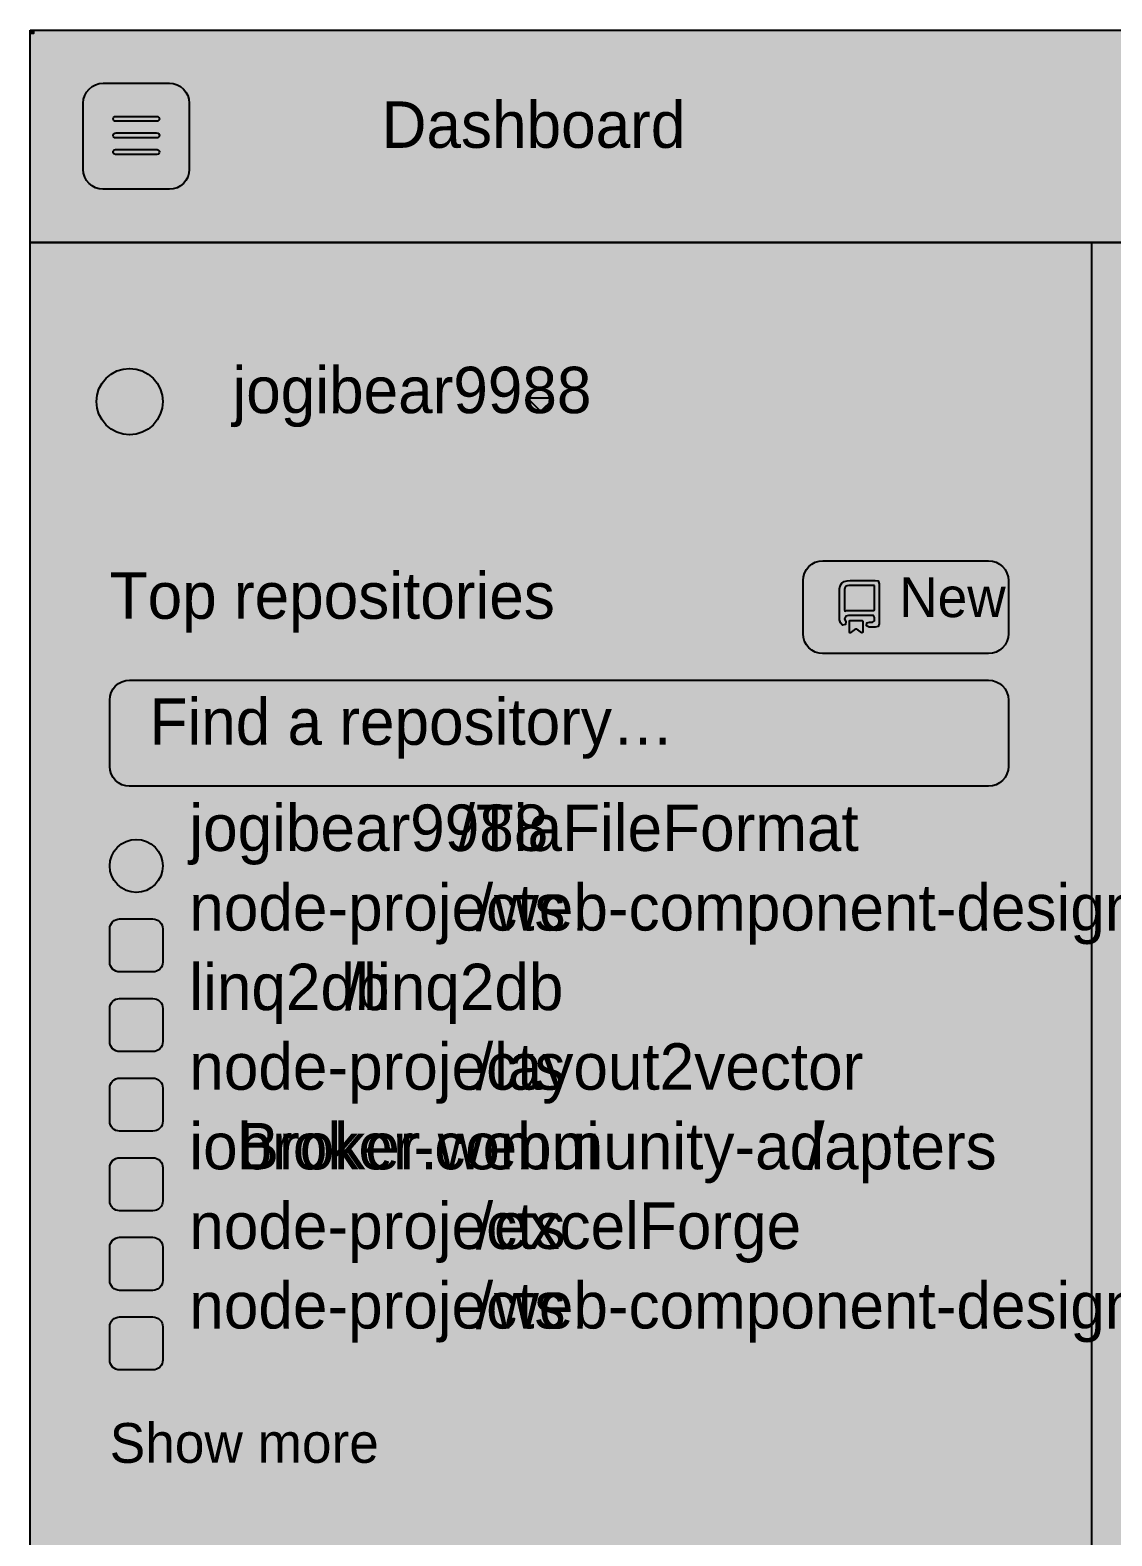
# Model space of a CAD drawing. Extents: x 0 to 2255, y 1 to 8699.
# Drawn here: x 0 to 326.2, y 8245 to 8699 of the extents above; entities that cross this region are included whole.
import ezdxf

# ---------------------------------------------------------------- set-up
doc = ezdxf.new("R2010")
doc.units = 0

msp = doc.modelspace()

# ---------------------------------------------------------------- hatches: boundary and pattern name
at = {"true_color": 0x0d1117}
for points in [[(0, 8699), (1280, 8699), (1280, 0.77), (0, 0.77)], [(0, 8635), (1280, 8635), (1280, 0.77), (0, 0.77)], [(0, 8635), (320, 8635), (320, 0.77), (0, 0.77)], [(30, 8503), (289, 8503), (289, 8503), (290.17, 8502.88), (291.3, 8502.54), (292.33, 8501.99), (293.24, 8501.24), (293.99, 8500.33), (294.54, 8499.3), (294.88, 8498.17), (295, 8497), (295, 8477), (295, 8477), (294.88, 8475.83), (294.54, 8474.7), (293.99, 8473.67), (293.24, 8472.76), (292.33, 8472.01), (291.3, 8471.46), (290.17, 8471.12), (289, 8471), (30, 8471), (30, 8471), (28.83, 8471.12), (27.7, 8471.46), (26.67, 8472.01), (25.76, 8472.76), (25.01, 8473.67), (24.46, 8474.7), (24.12, 8475.83), (24, 8477), (24, 8497), (24, 8497), (24.12, 8498.17), (24.46, 8499.3), (25.01, 8500.33), (25.76, 8501.24), (26.67, 8501.99), (27.7, 8502.54), (28.83, 8502.88), (30, 8503)]]:
    msp.add_hatch(color=256, dxfattribs=at).paths.add_polyline_path(points, flags=0)
at = {"true_color": 0x010409}
for points in [[(0, 8699), (1280, 8699), (1280, 8635), (0, 8635)], [(0, 8635), (1280, 8635), (1280, 0.77), (0, 0.77)]]:
    msp.add_hatch(color=256, dxfattribs=at).paths.add_polyline_path(points, flags=0)
at = {"true_color": 0x1f6feb}
msp.add_hatch(color=256, dxfattribs=at).paths.add_polyline_path([(0, 8699), (1, 8699), (1, 8698), (0, 8698)], flags=0)
at = {"true_color": 0x9198a1}
h = msp.add_hatch(color=256, dxfattribs=at)
h.paths.add_polyline_path([(25, 8672.25), (25.14, 8672.69), (25.5, 8672.96), (25.96, 8673), (26.43, 8673), (26.89, 8673), (27.36, 8673), (27.82, 8673), (28.29, 8673), (28.75, 8673), (29.21, 8673), (29.68, 8673), (30.14, 8673), (30.61, 8673), (31.07, 8673), (31.54, 8673), (32, 8673), (32.46, 8673), (32.93, 8673), (33.39, 8673), (33.86, 8673), (34.32, 8673), (34.79, 8673), (35.25, 8673), (35.71, 8673), (36.18, 8673), (36.64, 8673), (37.11, 8673), (37.57, 8673), (38.04, 8673), (38.5, 8672.96), (38.86, 8672.69), (39, 8672.25), (38.86, 8671.81), (38.5, 8671.54), (38.04, 8671.5), (37.57, 8671.5), (37.11, 8671.5), (36.64, 8671.5), (36.18, 8671.5), (35.71, 8671.5), (35.25, 8671.5), (34.79, 8671.5), (34.32, 8671.5), (33.86, 8671.5), (33.39, 8671.5), (32.93, 8671.5), (32.46, 8671.5), (32, 8671.5), (31.54, 8671.5), (31.07, 8671.5), (30.61, 8671.5), (30.14, 8671.5), (29.68, 8671.5), (29.21, 8671.5), (28.75, 8671.5), (28.29, 8671.5), (27.82, 8671.5), (27.36, 8671.5), (26.89, 8671.5), (26.43, 8671.5), (25.96, 8671.5), (25.5, 8671.54), (25.14, 8671.81), (25, 8672.25)], flags=0)
h.paths.add_polyline_path([(25, 8667.25), (25.14, 8667.69), (25.5, 8667.96), (25.96, 8668), (26.43, 8668), (26.89, 8668), (27.36, 8668), (27.82, 8668), (28.29, 8668), (28.75, 8668), (29.21, 8668), (29.68, 8668), (30.14, 8668), (30.61, 8668), (31.07, 8668), (31.54, 8668), (32, 8668), (32.46, 8668), (32.93, 8668), (33.39, 8668), (33.86, 8668), (34.32, 8668), (34.79, 8668), (35.25, 8668), (35.71, 8668), (36.18, 8668), (36.64, 8668), (37.11, 8668), (37.57, 8668), (38.04, 8668), (38.5, 8667.96), (38.86, 8667.69), (39, 8667.25), (38.86, 8666.81), (38.5, 8666.54), (38.04, 8666.5), (37.57, 8666.5), (37.11, 8666.5), (36.64, 8666.5), (36.18, 8666.5), (35.71, 8666.5), (35.25, 8666.5), (34.79, 8666.5), (34.32, 8666.5), (33.86, 8666.5), (33.39, 8666.5), (32.93, 8666.5), (32.46, 8666.5), (32, 8666.5), (31.54, 8666.5), (31.07, 8666.5), (30.61, 8666.5), (30.14, 8666.5), (29.68, 8666.5), (29.21, 8666.5), (28.75, 8666.5), (28.29, 8666.5), (27.82, 8666.5), (27.36, 8666.5), (26.89, 8666.5), (26.43, 8666.5), (25.96, 8666.5), (25.5, 8666.54), (25.14, 8666.81), (25, 8667.25)], flags=0)
h.paths.add_polyline_path([(25.75, 8663), (26.21, 8663), (26.68, 8663), (27.14, 8663), (27.61, 8663), (28.07, 8663), (28.54, 8663), (29, 8663), (29.46, 8663), (29.93, 8663), (30.39, 8663), (30.86, 8663), (31.32, 8663), (31.79, 8663), (32.25, 8663), (32.71, 8663), (33.18, 8663), (33.64, 8663), (34.11, 8663), (34.57, 8663), (35.04, 8663), (35.5, 8663), (35.96, 8663), (36.43, 8663), (36.89, 8663), (37.36, 8663), (37.82, 8663), (38.28, 8663), (38.71, 8662.84), (38.97, 8662.46), (38.96, 8662), (38.69, 8661.64), (38.25, 8661.5), (37.79, 8661.5), (37.32, 8661.5), (36.86, 8661.5), (36.39, 8661.5), (35.93, 8661.5), (35.46, 8661.5), (35, 8661.5), (34.54, 8661.5), (34.07, 8661.5), (33.61, 8661.5), (33.14, 8661.5), (32.68, 8661.5), (32.21, 8661.5), (31.75, 8661.5), (31.29, 8661.5), (30.82, 8661.5), (30.36, 8661.5), (29.89, 8661.5), (29.43, 8661.5), (28.96, 8661.5), (28.5, 8661.5), (28.04, 8661.5), (27.57, 8661.5), (27.11, 8661.5), (26.64, 8661.5), (26.18, 8661.5), (25.72, 8661.5), (25.29, 8661.66), (25.03, 8662.04), (25.04, 8662.5), (25.31, 8662.86), (25.75, 8663)], flags=0)
at = {"true_color": 0xffffff}
for points in [[(30, 8597), (30, 8597), (30, 8597), (31.95, 8596.81), (33.83, 8596.24), (35.56, 8595.31), (37.07, 8594.07), (38.31, 8592.56), (39.24, 8590.83), (39.81, 8588.95), (40, 8587), (40, 8587), (40, 8587), (39.81, 8585.05), (39.24, 8583.17), (38.31, 8581.44), (37.07, 8579.93), (35.56, 8578.69), (33.83, 8577.76), (31.95, 8577.19), (30, 8577), (30, 8577), (30, 8577), (28.05, 8577.19), (26.17, 8577.76), (24.44, 8578.69), (22.93, 8579.93), (21.69, 8581.44), (20.76, 8583.17), (20.19, 8585.05), (20, 8587), (20, 8587), (20, 8587), (20.19, 8588.95), (20.76, 8590.83), (21.69, 8592.56), (22.93, 8594.07), (24.44, 8595.31), (26.17, 8596.24), (28.05, 8596.81), (30, 8597)], [(32, 8455), (32, 8455), (32, 8455), (33.56, 8454.85), (35.06, 8454.39), (36.44, 8453.65), (37.66, 8452.66), (38.65, 8451.44), (39.39, 8450.06), (39.85, 8448.56), (40, 8447), (40, 8447), (40, 8447), (39.85, 8445.44), (39.39, 8443.94), (38.65, 8442.56), (37.66, 8441.34), (36.44, 8440.35), (35.06, 8439.61), (33.56, 8439.15), (32, 8439), (32, 8439), (32, 8439), (30.44, 8439.15), (28.94, 8439.61), (27.56, 8440.35), (26.34, 8441.34), (25.35, 8442.56), (24.61, 8443.94), (24.15, 8445.44), (24, 8447), (24, 8447), (24, 8447), (24.15, 8448.56), (24.61, 8450.06), (25.35, 8451.44), (26.34, 8452.66), (27.56, 8453.65), (28.94, 8454.39), (30.44, 8454.85), (32, 8455)], [(27, 8431), (37, 8431), (37, 8431), (37.59, 8430.94), (38.15, 8430.77), (38.67, 8430.49), (39.12, 8430.12), (39.49, 8429.67), (39.77, 8429.15), (39.94, 8428.59), (40, 8428), (40, 8418), (40, 8418), (39.94, 8417.41), (39.77, 8416.85), (39.49, 8416.33), (39.12, 8415.88), (38.67, 8415.51), (38.15, 8415.23), (37.59, 8415.06), (37, 8415), (27, 8415), (27, 8415), (26.41, 8415.06), (25.85, 8415.23), (25.33, 8415.51), (24.88, 8415.88), (24.51, 8416.33), (24.23, 8416.85), (24.06, 8417.41), (24, 8418), (24, 8428), (24, 8428), (24.06, 8428.59), (24.23, 8429.15), (24.51, 8429.67), (24.88, 8430.12), (25.33, 8430.49), (25.85, 8430.77), (26.41, 8430.94), (27, 8431)], [(27, 8407), (37, 8407), (37, 8407), (37.59, 8406.94), (38.15, 8406.77), (38.67, 8406.49), (39.12, 8406.12), (39.49, 8405.67), (39.77, 8405.15), (39.94, 8404.59), (40, 8404), (40, 8394), (40, 8394), (39.94, 8393.41), (39.77, 8392.85), (39.49, 8392.33), (39.12, 8391.88), (38.67, 8391.51), (38.15, 8391.23), (37.59, 8391.06), (37, 8391), (27, 8391), (27, 8391), (26.41, 8391.06), (25.85, 8391.23), (25.33, 8391.51), (24.88, 8391.88), (24.51, 8392.33), (24.23, 8392.85), (24.06, 8393.41), (24, 8394), (24, 8404), (24, 8404), (24.06, 8404.59), (24.23, 8405.15), (24.51, 8405.67), (24.88, 8406.12), (25.33, 8406.49), (25.85, 8406.77), (26.41, 8406.94), (27, 8407)], [(27, 8383), (37, 8383), (37, 8383), (37.59, 8382.94), (38.15, 8382.77), (38.67, 8382.49), (39.12, 8382.12), (39.49, 8381.67), (39.77, 8381.15), (39.94, 8380.59), (40, 8380), (40, 8370), (40, 8370), (39.94, 8369.41), (39.77, 8368.85), (39.49, 8368.33), (39.12, 8367.88), (38.67, 8367.51), (38.15, 8367.23), (37.59, 8367.06), (37, 8367), (27, 8367), (27, 8367), (26.41, 8367.06), (25.85, 8367.23), (25.33, 8367.51), (24.88, 8367.88), (24.51, 8368.33), (24.23, 8368.85), (24.06, 8369.41), (24, 8370), (24, 8380), (24, 8380), (24.06, 8380.59), (24.23, 8381.15), (24.51, 8381.67), (24.88, 8382.12), (25.33, 8382.49), (25.85, 8382.77), (26.41, 8382.94), (27, 8383)], [(27, 8359), (37, 8359), (37, 8359), (37.59, 8358.94), (38.15, 8358.77), (38.67, 8358.49), (39.12, 8358.12), (39.49, 8357.67), (39.77, 8357.15), (39.94, 8356.59), (40, 8356), (40, 8346), (40, 8346), (39.94, 8345.41), (39.77, 8344.85), (39.49, 8344.33), (39.12, 8343.88), (38.67, 8343.51), (38.15, 8343.23), (37.59, 8343.06), (37, 8343), (27, 8343), (27, 8343), (26.41, 8343.06), (25.85, 8343.23), (25.33, 8343.51), (24.88, 8343.88), (24.51, 8344.33), (24.23, 8344.85), (24.06, 8345.41), (24, 8346), (24, 8356), (24, 8356), (24.06, 8356.59), (24.23, 8357.15), (24.51, 8357.67), (24.88, 8358.12), (25.33, 8358.49), (25.85, 8358.77), (26.41, 8358.94), (27, 8359)], [(27, 8335), (37, 8335), (37, 8335), (37.59, 8334.94), (38.15, 8334.77), (38.67, 8334.49), (39.12, 8334.12), (39.49, 8333.67), (39.77, 8333.15), (39.94, 8332.59), (40, 8332), (40, 8322), (40, 8322), (39.94, 8321.41), (39.77, 8320.85), (39.49, 8320.33), (39.12, 8319.88), (38.67, 8319.51), (38.15, 8319.23), (37.59, 8319.06), (37, 8319), (27, 8319), (27, 8319), (26.41, 8319.06), (25.85, 8319.23), (25.33, 8319.51), (24.88, 8319.88), (24.51, 8320.33), (24.23, 8320.85), (24.06, 8321.41), (24, 8322), (24, 8332), (24, 8332), (24.06, 8332.59), (24.23, 8333.15), (24.51, 8333.67), (24.88, 8334.12), (25.33, 8334.49), (25.85, 8334.77), (26.41, 8334.94), (27, 8335)], [(27, 8311), (37, 8311), (37, 8311), (37.59, 8310.94), (38.15, 8310.77), (38.67, 8310.49), (39.12, 8310.12), (39.49, 8309.67), (39.77, 8309.15), (39.94, 8308.59), (40, 8308), (40, 8298), (40, 8298), (39.94, 8297.41), (39.77, 8296.85), (39.49, 8296.33), (39.12, 8295.88), (38.67, 8295.51), (38.15, 8295.23), (37.59, 8295.06), (37, 8295), (27, 8295), (27, 8295), (26.41, 8295.06), (25.85, 8295.23), (25.33, 8295.51), (24.88, 8295.88), (24.51, 8296.33), (24.23, 8296.85), (24.06, 8297.41), (24, 8298), (24, 8308), (24, 8308), (24.06, 8308.59), (24.23, 8309.15), (24.51, 8309.67), (24.88, 8310.12), (25.33, 8310.49), (25.85, 8310.77), (26.41, 8310.94), (27, 8311)]]:
    msp.add_hatch(color=256, dxfattribs=at).paths.add_polyline_path(points, flags=0)
at = {"true_color": 0x9198a1}
msp.add_hatch(color=256, dxfattribs=at).paths.add_polyline_path([(150.38, 8587.57), (150.58, 8587.37), (150.77, 8587.18), (150.97, 8586.98), (151.17, 8586.78), (151.37, 8586.58), (151.57, 8586.38), (151.77, 8586.18), (151.97, 8585.98), (152.16, 8585.79), (152.36, 8585.59), (152.56, 8585.39), (152.76, 8585.19), (152.96, 8584.99), (153.16, 8584.79), (153.36, 8584.59), (153.55, 8584.4), (153.75, 8584.2), (154, 8584.11), (154.23, 8584.28), (154.42, 8584.47), (154.62, 8584.67), (154.82, 8584.87), (155.02, 8585.07), (155.22, 8585.27), (155.42, 8585.47), (155.62, 8585.67), (155.81, 8585.86), (156.01, 8586.06), (156.21, 8586.26), (156.41, 8586.46), (156.61, 8586.66), (156.81, 8586.86), (157, 8587.05), (157.2, 8587.25), (157.4, 8587.45), (157.58, 8587.66), (157.53, 8587.92), (157.26, 8588), (156.98, 8588), (156.7, 8588), (156.42, 8588), (156.14, 8588), (155.86, 8588), (155.58, 8588), (155.3, 8588), (155.02, 8588), (154.74, 8588), (154.46, 8588), (154.18, 8588), (153.9, 8588), (153.61, 8588), (153.33, 8588), (153.05, 8588), (152.77, 8588), (152.49, 8588), (152.21, 8588), (151.93, 8588), (151.65, 8588), (151.37, 8588), (151.09, 8588), (150.81, 8588), (150.53, 8588), (150.32, 8587.83), (150.38, 8587.57)], flags=0)
at = {"true_color": 0x238636}
msp.add_hatch(color=256, dxfattribs=at).paths.add_polyline_path([(239.07, 8539), (289, 8539), (289, 8539), (290.17, 8538.88), (291.3, 8538.54), (292.33, 8537.99), (293.24, 8537.24), (293.99, 8536.33), (294.54, 8535.3), (294.88, 8534.17), (295, 8533), (295, 8517), (295, 8517), (294.88, 8515.83), (294.54, 8514.7), (293.99, 8513.67), (293.24, 8512.76), (292.33, 8512.01), (291.3, 8511.46), (290.17, 8511.12), (289, 8511), (239.07, 8511), (239.07, 8511), (237.9, 8511.12), (236.77, 8511.46), (235.73, 8512.01), (234.82, 8512.76), (234.08, 8513.67), (233.52, 8514.7), (233.18, 8515.83), (233.07, 8517), (233.07, 8533), (233.07, 8533), (233.18, 8534.17), (233.52, 8535.3), (234.08, 8536.33), (234.82, 8537.24), (235.73, 8537.99), (236.77, 8538.54), (237.9, 8538.88), (239.07, 8539)], flags=0)
at = {"true_color": 0xffffff}
h = msp.add_hatch(color=256, dxfattribs=at)
h.paths.add_polyline_path([(244.07, 8530.5), (244.24, 8531.41), (244.73, 8532.2), (245.48, 8532.75), (246.38, 8532.99), (247.31, 8533), (248.24, 8533), (249.18, 8533), (250.11, 8533), (251.05, 8533), (251.98, 8533), (252.91, 8533), (253.85, 8533), (254.78, 8533), (255.7, 8532.9), (256.07, 8532.09), (256.07, 8531.16), (256.07, 8530.23), (256.07, 8529.29), (256.07, 8528.36), (256.07, 8527.42), (256.07, 8526.49), (256.07, 8525.56), (256.07, 8524.62), (256.07, 8523.69), (256.07, 8522.75), (256.07, 8521.82), (256.07, 8520.89), (256.07, 8519.95), (255.74, 8519.13), (254.83, 8519), (253.89, 8519), (252.96, 8519), (252.16, 8519.38), (252.26, 8520.25), (253.12, 8520.5), (254.05, 8520.5), (254.57, 8520.92), (254.57, 8521.86), (254.28, 8522.5), (253.34, 8522.5), (252.41, 8522.5), (251.47, 8522.5), (250.54, 8522.5), (249.61, 8522.5), (248.67, 8522.5), (247.74, 8522.5), (246.8, 8522.5), (245.93, 8522.27), (245.57, 8521.44), (245.98, 8520.62), (245.86, 8519.76), (245, 8519.59), (244.38, 8520.28), (244.09, 8521.16), (244.07, 8522.09), (244.07, 8523.03), (244.07, 8523.96), (244.07, 8524.9), (244.07, 8525.83), (244.07, 8526.76), (244.07, 8527.7), (244.07, 8528.63), (244.07, 8529.57), (244.07, 8530.5)], flags=0)
h.paths.add_polyline_path([(254.57, 8531.5), (254.05, 8531.5), (253.54, 8531.5), (253.03, 8531.5), (252.52, 8531.5), (252, 8531.5), (251.49, 8531.5), (250.98, 8531.5), (250.47, 8531.5), (249.95, 8531.5), (249.44, 8531.5), (248.93, 8531.5), (248.42, 8531.5), (247.9, 8531.5), (247.39, 8531.5), (246.88, 8531.5), (246.37, 8531.48), (245.91, 8531.26), (245.63, 8530.84), (245.57, 8530.33), (245.57, 8529.82), (245.57, 8529.31), (245.57, 8528.79), (245.57, 8528.28), (245.57, 8527.77), (245.57, 8527.26), (245.57, 8526.74), (245.57, 8526.23), (245.57, 8525.72), (245.57, 8525.2), (245.57, 8524.69), (245.57, 8524.18), (245.68, 8523.84), (246.18, 8523.97), (246.69, 8524), (247.2, 8524), (247.71, 8524), (248.23, 8524), (248.74, 8524), (249.25, 8524), (249.76, 8524), (250.28, 8524), (250.79, 8524), (251.3, 8524), (251.81, 8524), (252.33, 8524), (252.84, 8524), (253.35, 8524), (253.86, 8524), (254.38, 8524), (254.57, 8524.32), (254.57, 8524.84), (254.57, 8525.35), (254.57, 8525.86), (254.57, 8526.37), (254.57, 8526.89), (254.57, 8527.4), (254.57, 8527.91), (254.57, 8528.42), (254.57, 8528.94), (254.57, 8529.45), (254.57, 8529.96), (254.57, 8530.47), (254.57, 8530.99), (254.57, 8531.5)], flags=0)
h.paths.add_polyline_path([(247.07, 8520.75), (247.18, 8520.96), (247.42, 8521), (247.67, 8521), (247.91, 8521), (248.16, 8521), (248.41, 8521), (248.66, 8521), (248.9, 8521), (249.15, 8521), (249.4, 8521), (249.65, 8521), (249.89, 8521), (250.14, 8521), (250.39, 8521), (250.64, 8521), (250.88, 8520.99), (251.05, 8520.83), (251.07, 8520.58), (251.07, 8520.33), (251.07, 8520.09), (251.07, 8519.84), (251.07, 8519.59), (251.07, 8519.34), (251.07, 8519.1), (251.07, 8518.85), (251.07, 8518.6), (251.07, 8518.35), (251.07, 8518.11), (251.07, 8517.86), (251.07, 8517.61), (251.03, 8517.37), (250.83, 8517.25), (250.6, 8517.35), (250.41, 8517.5), (250.21, 8517.64), (250.01, 8517.79), (249.81, 8517.94), (249.61, 8518.09), (249.42, 8518.24), (249.22, 8518.39), (248.98, 8518.42), (248.78, 8518.28), (248.58, 8518.14), (248.38, 8517.99), (248.19, 8517.84), (247.99, 8517.69), (247.79, 8517.54), (247.59, 8517.39), (247.39, 8517.26), (247.15, 8517.31), (247.07, 8517.53), (247.07, 8517.78), (247.07, 8518.03), (247.07, 8518.28), (247.07, 8518.52), (247.07, 8518.77), (247.07, 8519.02), (247.07, 8519.27), (247.07, 8519.51), (247.07, 8519.76), (247.07, 8520.01), (247.07, 8520.26), (247.07, 8520.5), (247.07, 8520.75)], flags=0)

# ---------------------------------------------------------------- linework, layer by layer
at = {"true_color": 0x0d1117}
for points in [[(0, 8699), (1280, 8699), (1280, 0.77), (0, 0.77)], [(0, 8635), (1280, 8635), (1280, 0.77), (0, 0.77)], [(0, 8635), (320, 8635), (320, 0.77), (0, 0.77)]]:
    msp.add_lwpolyline(points, close=True, dxfattribs=at)
at = {"true_color": 0x010409}
for points in [[(0, 8699), (1280, 8699), (1280, 8635), (0, 8635)], [(0, 8635), (1280, 8635), (1280, 0.77), (0, 0.77)]]:
    msp.add_lwpolyline(points, close=True, dxfattribs=at)
at = {"true_color": 0x1f6feb}
msp.add_lwpolyline([(0, 8699), (1, 8699), (1, 8698), (0, 8698)], close=True, dxfattribs=at)
at = {"true_color": 0x3d444d}
for points in [[(22, 8683), (42, 8683), (42, 8683), (43.17, 8682.88), (44.3, 8682.54), (45.33, 8681.99), (46.24, 8681.24), (46.99, 8680.33), (47.54, 8679.3), (47.88, 8678.17), (48, 8677), (48, 8657), (48, 8657), (47.88, 8655.83), (47.54, 8654.7), (46.99, 8653.67), (46.24, 8652.76), (45.33, 8652.01), (44.3, 8651.46), (43.17, 8651.12), (42, 8651), (22, 8651), (22, 8651), (20.83, 8651.12), (19.7, 8651.46), (18.67, 8652.01), (17.76, 8652.76), (17.01, 8653.67), (16.46, 8654.7), (16.12, 8655.83), (16, 8657), (16, 8677), (16, 8677), (16.12, 8678.17), (16.46, 8679.3), (17.01, 8680.33), (17.76, 8681.24), (18.67, 8681.99), (19.7, 8682.54), (20.83, 8682.88), (22, 8683)], [(30, 8503), (289, 8503), (289, 8503), (290.17, 8502.88), (291.3, 8502.54), (292.33, 8501.99), (293.24, 8501.24), (293.99, 8500.33), (294.54, 8499.3), (294.88, 8498.17), (295, 8497), (295, 8477), (295, 8477), (294.88, 8475.83), (294.54, 8474.7), (293.99, 8473.67), (293.24, 8472.76), (292.33, 8472.01), (291.3, 8471.46), (290.17, 8471.12), (289, 8471), (30, 8471), (30, 8471), (28.83, 8471.12), (27.7, 8471.46), (26.67, 8472.01), (25.76, 8472.76), (25.01, 8473.67), (24.46, 8474.7), (24.12, 8475.83), (24, 8477), (24, 8497), (24, 8497), (24.12, 8498.17), (24.46, 8499.3), (25.01, 8500.33), (25.76, 8501.24), (26.67, 8501.99), (27.7, 8502.54), (28.83, 8502.88), (30, 8503)]]:
    msp.add_lwpolyline(points, close=True, dxfattribs=at)
at = {"true_color": 0x9198a1}
for points in [[(25, 8672.25), (25.14, 8672.69), (25.5, 8672.96), (25.96, 8673), (26.43, 8673), (26.89, 8673), (27.36, 8673), (27.82, 8673), (28.29, 8673), (28.75, 8673), (29.21, 8673), (29.68, 8673), (30.14, 8673), (30.61, 8673), (31.07, 8673), (31.54, 8673), (32, 8673), (32.46, 8673), (32.93, 8673), (33.39, 8673), (33.86, 8673), (34.32, 8673), (34.79, 8673), (35.25, 8673), (35.71, 8673), (36.18, 8673), (36.64, 8673), (37.11, 8673), (37.57, 8673), (38.04, 8673), (38.5, 8672.96), (38.86, 8672.69), (39, 8672.25), (38.86, 8671.81), (38.5, 8671.54), (38.04, 8671.5), (37.57, 8671.5), (37.11, 8671.5), (36.64, 8671.5), (36.18, 8671.5), (35.71, 8671.5), (35.25, 8671.5), (34.79, 8671.5), (34.32, 8671.5), (33.86, 8671.5), (33.39, 8671.5), (32.93, 8671.5), (32.46, 8671.5), (32, 8671.5), (31.54, 8671.5), (31.07, 8671.5), (30.61, 8671.5), (30.14, 8671.5), (29.68, 8671.5), (29.21, 8671.5), (28.75, 8671.5), (28.29, 8671.5), (27.82, 8671.5), (27.36, 8671.5), (26.89, 8671.5), (26.43, 8671.5), (25.96, 8671.5), (25.5, 8671.54), (25.14, 8671.81), (25, 8672.25)], [(25, 8667.25), (25.14, 8667.69), (25.5, 8667.96), (25.96, 8668), (26.43, 8668), (26.89, 8668), (27.36, 8668), (27.82, 8668), (28.29, 8668), (28.75, 8668), (29.21, 8668), (29.68, 8668), (30.14, 8668), (30.61, 8668), (31.07, 8668), (31.54, 8668), (32, 8668), (32.46, 8668), (32.93, 8668), (33.39, 8668), (33.86, 8668), (34.32, 8668), (34.79, 8668), (35.25, 8668), (35.71, 8668), (36.18, 8668), (36.64, 8668), (37.11, 8668), (37.57, 8668), (38.04, 8668), (38.5, 8667.96), (38.86, 8667.69), (39, 8667.25), (38.86, 8666.81), (38.5, 8666.54), (38.04, 8666.5), (37.57, 8666.5), (37.11, 8666.5), (36.64, 8666.5), (36.18, 8666.5), (35.71, 8666.5), (35.25, 8666.5), (34.79, 8666.5), (34.32, 8666.5), (33.86, 8666.5), (33.39, 8666.5), (32.93, 8666.5), (32.46, 8666.5), (32, 8666.5), (31.54, 8666.5), (31.07, 8666.5), (30.61, 8666.5), (30.14, 8666.5), (29.68, 8666.5), (29.21, 8666.5), (28.75, 8666.5), (28.29, 8666.5), (27.82, 8666.5), (27.36, 8666.5), (26.89, 8666.5), (26.43, 8666.5), (25.96, 8666.5), (25.5, 8666.54), (25.14, 8666.81), (25, 8667.25)], [(25.75, 8663), (26.21, 8663), (26.68, 8663), (27.14, 8663), (27.61, 8663), (28.07, 8663), (28.54, 8663), (29, 8663), (29.46, 8663), (29.93, 8663), (30.39, 8663), (30.86, 8663), (31.32, 8663), (31.79, 8663), (32.25, 8663), (32.71, 8663), (33.18, 8663), (33.64, 8663), (34.11, 8663), (34.57, 8663), (35.04, 8663), (35.5, 8663), (35.96, 8663), (36.43, 8663), (36.89, 8663), (37.36, 8663), (37.82, 8663), (38.28, 8663), (38.71, 8662.84), (38.97, 8662.46), (38.96, 8662), (38.69, 8661.64), (38.25, 8661.5), (37.79, 8661.5), (37.32, 8661.5), (36.86, 8661.5), (36.39, 8661.5), (35.93, 8661.5), (35.46, 8661.5), (35, 8661.5), (34.54, 8661.5), (34.07, 8661.5), (33.61, 8661.5), (33.14, 8661.5), (32.68, 8661.5), (32.21, 8661.5), (31.75, 8661.5), (31.29, 8661.5), (30.82, 8661.5), (30.36, 8661.5), (29.89, 8661.5), (29.43, 8661.5), (28.96, 8661.5), (28.5, 8661.5), (28.04, 8661.5), (27.57, 8661.5), (27.11, 8661.5), (26.64, 8661.5), (26.18, 8661.5), (25.72, 8661.5), (25.29, 8661.66), (25.03, 8662.04), (25.04, 8662.5), (25.31, 8662.86), (25.75, 8663)], [(150.38, 8587.57), (150.58, 8587.37), (150.77, 8587.18), (150.97, 8586.98), (151.17, 8586.78), (151.37, 8586.58), (151.57, 8586.38), (151.77, 8586.18), (151.97, 8585.98), (152.16, 8585.79), (152.36, 8585.59), (152.56, 8585.39), (152.76, 8585.19), (152.96, 8584.99), (153.16, 8584.79), (153.36, 8584.59), (153.55, 8584.4), (153.75, 8584.2), (154, 8584.11), (154.23, 8584.28), (154.42, 8584.47), (154.62, 8584.67), (154.82, 8584.87), (155.02, 8585.07), (155.22, 8585.27), (155.42, 8585.47), (155.62, 8585.67), (155.81, 8585.86), (156.01, 8586.06), (156.21, 8586.26), (156.41, 8586.46), (156.61, 8586.66), (156.81, 8586.86), (157, 8587.05), (157.2, 8587.25), (157.4, 8587.45), (157.58, 8587.66), (157.53, 8587.92), (157.26, 8588), (156.98, 8588), (156.7, 8588), (156.42, 8588), (156.14, 8588), (155.86, 8588), (155.58, 8588), (155.3, 8588), (155.02, 8588), (154.74, 8588), (154.46, 8588), (154.18, 8588), (153.9, 8588), (153.61, 8588), (153.33, 8588), (153.05, 8588), (152.77, 8588), (152.49, 8588), (152.21, 8588), (151.93, 8588), (151.65, 8588), (151.37, 8588), (151.09, 8588), (150.81, 8588), (150.53, 8588), (150.32, 8587.83), (150.38, 8587.57)]]:
    msp.add_lwpolyline(points, close=True, dxfattribs=at)
at = {"true_color": 0xffffff}
for points in [[(30, 8597), (30, 8597), (30, 8597), (31.95, 8596.81), (33.83, 8596.24), (35.56, 8595.31), (37.07, 8594.07), (38.31, 8592.56), (39.24, 8590.83), (39.81, 8588.95), (40, 8587), (40, 8587), (40, 8587), (39.81, 8585.05), (39.24, 8583.17), (38.31, 8581.44), (37.07, 8579.93), (35.56, 8578.69), (33.83, 8577.76), (31.95, 8577.19), (30, 8577), (30, 8577), (30, 8577), (28.05, 8577.19), (26.17, 8577.76), (24.44, 8578.69), (22.93, 8579.93), (21.69, 8581.44), (20.76, 8583.17), (20.19, 8585.05), (20, 8587), (20, 8587), (20, 8587), (20.19, 8588.95), (20.76, 8590.83), (21.69, 8592.56), (22.93, 8594.07), (24.44, 8595.31), (26.17, 8596.24), (28.05, 8596.81), (30, 8597)], [(239.07, 8539), (289, 8539), (289, 8539), (290.17, 8538.88), (291.3, 8538.54), (292.33, 8537.99), (293.24, 8537.24), (293.99, 8536.33), (294.54, 8535.3), (294.88, 8534.17), (295, 8533), (295, 8517), (295, 8517), (294.88, 8515.83), (294.54, 8514.7), (293.99, 8513.67), (293.24, 8512.76), (292.33, 8512.01), (291.3, 8511.46), (290.17, 8511.12), (289, 8511), (239.07, 8511), (239.07, 8511), (237.9, 8511.12), (236.77, 8511.46), (235.73, 8512.01), (234.82, 8512.76), (234.08, 8513.67), (233.52, 8514.7), (233.18, 8515.83), (233.07, 8517), (233.07, 8533), (233.07, 8533), (233.18, 8534.17), (233.52, 8535.3), (234.08, 8536.33), (234.82, 8537.24), (235.73, 8537.99), (236.77, 8538.54), (237.9, 8538.88), (239.07, 8539)], [(244.07, 8530.5), (244.24, 8531.41), (244.73, 8532.2), (245.48, 8532.75), (246.38, 8532.99), (247.31, 8533), (248.24, 8533), (249.18, 8533), (250.11, 8533), (251.05, 8533), (251.98, 8533), (252.91, 8533), (253.85, 8533), (254.78, 8533), (255.7, 8532.9), (256.07, 8532.09), (256.07, 8531.16), (256.07, 8530.23), (256.07, 8529.29), (256.07, 8528.36), (256.07, 8527.42), (256.07, 8526.49), (256.07, 8525.56), (256.07, 8524.62), (256.07, 8523.69), (256.07, 8522.75), (256.07, 8521.82), (256.07, 8520.89), (256.07, 8519.95), (255.74, 8519.13), (254.83, 8519), (253.89, 8519), (252.96, 8519), (252.16, 8519.38), (252.26, 8520.25), (253.12, 8520.5), (254.05, 8520.5), (254.57, 8520.92), (254.57, 8521.86), (254.28, 8522.5), (253.34, 8522.5), (252.41, 8522.5), (251.47, 8522.5), (250.54, 8522.5), (249.61, 8522.5), (248.67, 8522.5), (247.74, 8522.5), (246.8, 8522.5), (245.93, 8522.27), (245.57, 8521.44), (245.98, 8520.62), (245.86, 8519.76), (245, 8519.59), (244.38, 8520.28), (244.09, 8521.16), (244.07, 8522.09), (244.07, 8523.03), (244.07, 8523.96), (244.07, 8524.9), (244.07, 8525.83), (244.07, 8526.76), (244.07, 8527.7), (244.07, 8528.63), (244.07, 8529.57), (244.07, 8530.5)], [(254.57, 8531.5), (254.05, 8531.5), (253.54, 8531.5), (253.03, 8531.5), (252.52, 8531.5), (252, 8531.5), (251.49, 8531.5), (250.98, 8531.5), (250.47, 8531.5), (249.95, 8531.5), (249.44, 8531.5), (248.93, 8531.5), (248.42, 8531.5), (247.9, 8531.5), (247.39, 8531.5), (246.88, 8531.5), (246.37, 8531.48), (245.91, 8531.26), (245.63, 8530.84), (245.57, 8530.33), (245.57, 8529.82), (245.57, 8529.31), (245.57, 8528.79), (245.57, 8528.28), (245.57, 8527.77), (245.57, 8527.26), (245.57, 8526.74), (245.57, 8526.23), (245.57, 8525.72), (245.57, 8525.2), (245.57, 8524.69), (245.57, 8524.18), (245.68, 8523.84), (246.18, 8523.97), (246.69, 8524), (247.2, 8524), (247.71, 8524), (248.23, 8524), (248.74, 8524), (249.25, 8524), (249.76, 8524), (250.28, 8524), (250.79, 8524), (251.3, 8524), (251.81, 8524), (252.33, 8524), (252.84, 8524), (253.35, 8524), (253.86, 8524), (254.38, 8524), (254.57, 8524.32), (254.57, 8524.84), (254.57, 8525.35), (254.57, 8525.86), (254.57, 8526.37), (254.57, 8526.89), (254.57, 8527.4), (254.57, 8527.91), (254.57, 8528.42), (254.57, 8528.94), (254.57, 8529.45), (254.57, 8529.96), (254.57, 8530.47), (254.57, 8530.99), (254.57, 8531.5)], [(247.07, 8520.75), (247.18, 8520.96), (247.42, 8521), (247.67, 8521), (247.91, 8521), (248.16, 8521), (248.41, 8521), (248.66, 8521), (248.9, 8521), (249.15, 8521), (249.4, 8521), (249.65, 8521), (249.89, 8521), (250.14, 8521), (250.39, 8521), (250.64, 8521), (250.88, 8520.99), (251.05, 8520.83), (251.07, 8520.58), (251.07, 8520.33), (251.07, 8520.09), (251.07, 8519.84), (251.07, 8519.59), (251.07, 8519.34), (251.07, 8519.1), (251.07, 8518.85), (251.07, 8518.6), (251.07, 8518.35), (251.07, 8518.11), (251.07, 8517.86), (251.07, 8517.61), (251.03, 8517.37), (250.83, 8517.25), (250.6, 8517.35), (250.41, 8517.5), (250.21, 8517.64), (250.01, 8517.79), (249.81, 8517.94), (249.61, 8518.09), (249.42, 8518.24), (249.22, 8518.39), (248.98, 8518.42), (248.78, 8518.28), (248.58, 8518.14), (248.38, 8517.99), (248.19, 8517.84), (247.99, 8517.69), (247.79, 8517.54), (247.59, 8517.39), (247.39, 8517.26), (247.15, 8517.31), (247.07, 8517.53), (247.07, 8517.78), (247.07, 8518.03), (247.07, 8518.28), (247.07, 8518.52), (247.07, 8518.77), (247.07, 8519.02), (247.07, 8519.27), (247.07, 8519.51), (247.07, 8519.76), (247.07, 8520.01), (247.07, 8520.26), (247.07, 8520.5), (247.07, 8520.75)], [(32, 8455), (32, 8455), (32, 8455), (33.56, 8454.85), (35.06, 8454.39), (36.44, 8453.65), (37.66, 8452.66), (38.65, 8451.44), (39.39, 8450.06), (39.85, 8448.56), (40, 8447), (40, 8447), (40, 8447), (39.85, 8445.44), (39.39, 8443.94), (38.65, 8442.56), (37.66, 8441.34), (36.44, 8440.35), (35.06, 8439.61), (33.56, 8439.15), (32, 8439), (32, 8439), (32, 8439), (30.44, 8439.15), (28.94, 8439.61), (27.56, 8440.35), (26.34, 8441.34), (25.35, 8442.56), (24.61, 8443.94), (24.15, 8445.44), (24, 8447), (24, 8447), (24, 8447), (24.15, 8448.56), (24.61, 8450.06), (25.35, 8451.44), (26.34, 8452.66), (27.56, 8453.65), (28.94, 8454.39), (30.44, 8454.85), (32, 8455)], [(27, 8431), (37, 8431), (37, 8431), (37.59, 8430.94), (38.15, 8430.77), (38.67, 8430.49), (39.12, 8430.12), (39.49, 8429.67), (39.77, 8429.15), (39.94, 8428.59), (40, 8428), (40, 8418), (40, 8418), (39.94, 8417.41), (39.77, 8416.85), (39.49, 8416.33), (39.12, 8415.88), (38.67, 8415.51), (38.15, 8415.23), (37.59, 8415.06), (37, 8415), (27, 8415), (27, 8415), (26.41, 8415.06), (25.85, 8415.23), (25.33, 8415.51), (24.88, 8415.88), (24.51, 8416.33), (24.23, 8416.85), (24.06, 8417.41), (24, 8418), (24, 8428), (24, 8428), (24.06, 8428.59), (24.23, 8429.15), (24.51, 8429.67), (24.88, 8430.12), (25.33, 8430.49), (25.85, 8430.77), (26.41, 8430.94), (27, 8431)], [(27, 8407), (37, 8407), (37, 8407), (37.59, 8406.94), (38.15, 8406.77), (38.67, 8406.49), (39.12, 8406.12), (39.49, 8405.67), (39.77, 8405.15), (39.94, 8404.59), (40, 8404), (40, 8394), (40, 8394), (39.94, 8393.41), (39.77, 8392.85), (39.49, 8392.33), (39.12, 8391.88), (38.67, 8391.51), (38.15, 8391.23), (37.59, 8391.06), (37, 8391), (27, 8391), (27, 8391), (26.41, 8391.06), (25.85, 8391.23), (25.33, 8391.51), (24.88, 8391.88), (24.51, 8392.33), (24.23, 8392.85), (24.06, 8393.41), (24, 8394), (24, 8404), (24, 8404), (24.06, 8404.59), (24.23, 8405.15), (24.51, 8405.67), (24.88, 8406.12), (25.33, 8406.49), (25.85, 8406.77), (26.41, 8406.94), (27, 8407)], [(27, 8383), (37, 8383), (37, 8383), (37.59, 8382.94), (38.15, 8382.77), (38.67, 8382.49), (39.12, 8382.12), (39.49, 8381.67), (39.77, 8381.15), (39.94, 8380.59), (40, 8380), (40, 8370), (40, 8370), (39.94, 8369.41), (39.77, 8368.85), (39.49, 8368.33), (39.12, 8367.88), (38.67, 8367.51), (38.15, 8367.23), (37.59, 8367.06), (37, 8367), (27, 8367), (27, 8367), (26.41, 8367.06), (25.85, 8367.23), (25.33, 8367.51), (24.88, 8367.88), (24.51, 8368.33), (24.23, 8368.85), (24.06, 8369.41), (24, 8370), (24, 8380), (24, 8380), (24.06, 8380.59), (24.23, 8381.15), (24.51, 8381.67), (24.88, 8382.12), (25.33, 8382.49), (25.85, 8382.77), (26.41, 8382.94), (27, 8383)], [(27, 8359), (37, 8359), (37, 8359), (37.59, 8358.94), (38.15, 8358.77), (38.67, 8358.49), (39.12, 8358.12), (39.49, 8357.67), (39.77, 8357.15), (39.94, 8356.59), (40, 8356), (40, 8346), (40, 8346), (39.94, 8345.41), (39.77, 8344.85), (39.49, 8344.33), (39.12, 8343.88), (38.67, 8343.51), (38.15, 8343.23), (37.59, 8343.06), (37, 8343), (27, 8343), (27, 8343), (26.41, 8343.06), (25.85, 8343.23), (25.33, 8343.51), (24.88, 8343.88), (24.51, 8344.33), (24.23, 8344.85), (24.06, 8345.41), (24, 8346), (24, 8356), (24, 8356), (24.06, 8356.59), (24.23, 8357.15), (24.51, 8357.67), (24.88, 8358.12), (25.33, 8358.49), (25.85, 8358.77), (26.41, 8358.94), (27, 8359)], [(27, 8335), (37, 8335), (37, 8335), (37.59, 8334.94), (38.15, 8334.77), (38.67, 8334.49), (39.12, 8334.12), (39.49, 8333.67), (39.77, 8333.15), (39.94, 8332.59), (40, 8332), (40, 8322), (40, 8322), (39.94, 8321.41), (39.77, 8320.85), (39.49, 8320.33), (39.12, 8319.88), (38.67, 8319.51), (38.15, 8319.23), (37.59, 8319.06), (37, 8319), (27, 8319), (27, 8319), (26.41, 8319.06), (25.85, 8319.23), (25.33, 8319.51), (24.88, 8319.88), (24.51, 8320.33), (24.23, 8320.85), (24.06, 8321.41), (24, 8322), (24, 8332), (24, 8332), (24.06, 8332.59), (24.23, 8333.15), (24.51, 8333.67), (24.88, 8334.12), (25.33, 8334.49), (25.85, 8334.77), (26.41, 8334.94), (27, 8335)], [(27, 8311), (37, 8311), (37, 8311), (37.59, 8310.94), (38.15, 8310.77), (38.67, 8310.49), (39.12, 8310.12), (39.49, 8309.67), (39.77, 8309.15), (39.94, 8308.59), (40, 8308), (40, 8298), (40, 8298), (39.94, 8297.41), (39.77, 8296.85), (39.49, 8296.33), (39.12, 8295.88), (38.67, 8295.51), (38.15, 8295.23), (37.59, 8295.06), (37, 8295), (27, 8295), (27, 8295), (26.41, 8295.06), (25.85, 8295.23), (25.33, 8295.51), (24.88, 8295.88), (24.51, 8296.33), (24.23, 8296.85), (24.06, 8297.41), (24, 8298), (24, 8308), (24, 8308), (24.06, 8308.59), (24.23, 8309.15), (24.51, 8309.67), (24.88, 8310.12), (25.33, 8310.49), (25.85, 8310.77), (26.41, 8310.94), (27, 8311)]]:
    msp.add_lwpolyline(points, close=True, dxfattribs=at)

# ---------------------------------------------------------------- texts
at = {"true_color": 0xf0f6fc}
for s, p in [('Dashboard', (106, 8663.5)), ('jogibear9988', (61, 8583.5)), ('Top repositories', (24, 8521.5)), ('jogibear9988', (48, 8451.5)), ('TiaFileFormat', (134.4, 8451.5)), ('node-projects', (48, 8427.5)), ('web-component-designer', (139.88, 8427.5)), ('linq2db', (48, 8403.5)), ('linq2db', (100.42, 8403.5)), ('node-projects', (48, 8379.5)), ('layout2vector', (139.88, 8379.5)), ('iobroker-community-adapters', (48, 8355.5)), ('ioBroker.webui', (48, 8355.5)), ('node-projects', (48, 8331.5)), ('excelForge', (139.88, 8331.5)), ('node-projects', (48, 8307.5)), ('web-component-designer-demo', (139.88, 8307.5))]:
    msp.add_text(s, height=14, dxfattribs=at).set_placement(p)
at = {"true_color": 0xffffff}
msp.add_text('New', height=12, dxfattribs=at).set_placement((262.07, 8522))
at = {"true_color": 0x9198a1}
for s, height, p in [('Find a repository…', 14, (36, 8483.5)), ('/', 14, (128.95, 8451.5)), ('/', 14, (134.43, 8427.5)), ('/', 14, (94.97, 8403.5)), ('/', 14, (134.43, 8379.5)), ('/', 14, (234.35, 8355.5)), ('/', 14, (134.43, 8331.5)), ('/', 14, (134.43, 8307.5)), ('Show more', 12, (24, 8267))]:
    msp.add_text(s, height=height, dxfattribs=at).set_placement(p)

doc.saveas('drawing.dxf')
